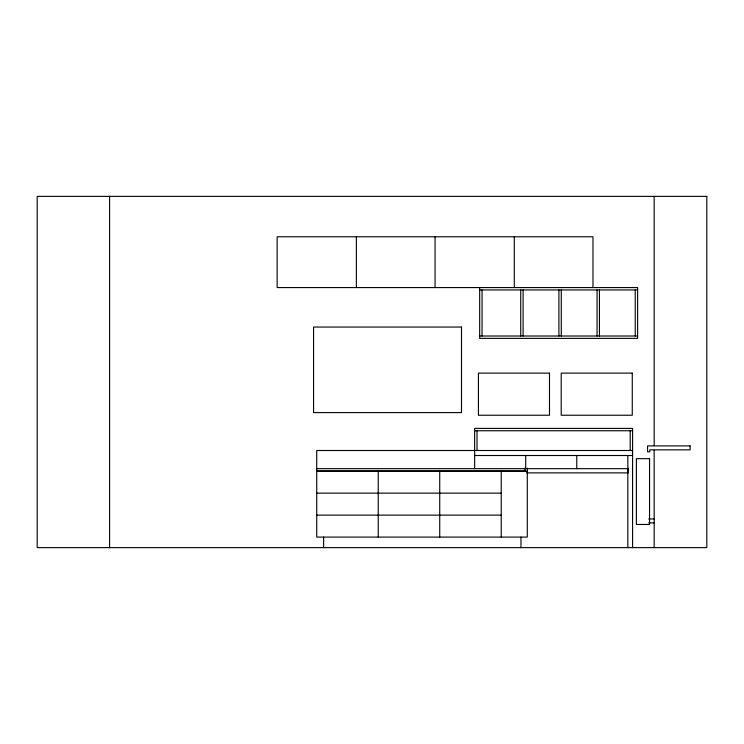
<?xml version="1.0" encoding="UTF-8"?>
<svg xmlns="http://www.w3.org/2000/svg" width="744" height="744" viewBox="0 0 744 744"><rect width="100%" height="100%" fill="white"/><g stroke="black" fill="none" stroke-linecap="round" stroke-linejoin="round"><path stroke-width="1.12" d="M479.675 289.946L637.608 289.946M479.675 336.009L637.608 336.009M474.653 430.757L632.577 430.757M632.577 450.501L316.73 450.501L316.73 537.094L527.291 537.094L527.291 468.162M474.653 455.505L632.577 455.505M316.73 468.664L627.834 468.664M316.73 471.036L524.92 471.036M316.73 471.166L527.291 471.166M526.613 472.877L628.234 472.877L628.234 468.246M316.73 493.142L501.233 493.142M316.73 515.118L501.233 515.118M648.675 518.94L654.162 518.94M648.675 522.883L654.162 522.883M654.162 196.379L654.162 445.61M654.162 450.25L654.162 547.621M635.236 289.946L635.236 336.009M632.577 547.621L632.577 428.395L474.653 428.395L474.653 468.664M630.205 430.757L630.205 450.501M627.834 455.505L627.834 547.621M599.441 289.946L599.441 336.009M597.069 289.946L597.069 336.009M592.987 287.575L592.987 236.778L277.14 236.778L277.14 287.575L637.608 287.575L637.608 338.371L479.675 338.371L479.675 287.575M576.777 455.505L576.777 468.664M561.274 289.946L561.274 336.009M558.902 289.946L558.902 336.009M525.71 455.505L525.71 468.664M524.92 468.162L524.92 471.166M523.106 289.946L523.106 336.009M520.977 537.094L520.977 547.621M520.735 289.946L520.735 336.009M514.29 236.778L514.29 287.575M501.233 471.166L501.233 537.094M482.047 289.946L482.047 336.009M477.016 430.757L477.016 450.501M439.732 471.166L439.732 537.094M435.063 236.778L435.063 287.575M378.231 471.166L378.231 537.094M356.367 236.778L356.367 287.575M323.603 537.094L323.603 547.621M109.582 196.379L109.582 547.621M706.8 196.379L37.2 196.379L37.2 547.621L706.8 547.621L706.8 196.379M461.494 327.053L313.568 327.053L313.568 412.604L461.494 412.604L461.494 327.053M549.49 373.116L478.42 373.116L478.42 415.236L549.49 415.236L549.49 373.116M632.27 373.116L561.199 373.116L561.199 415.236L632.27 415.236L632.27 373.116M690.088 445.898L647.578 445.898L647.578 451.822L649.8 451.822L649.8 449.841L690.088 449.841L690.088 445.898M649.549 458.657L636.39 458.657L636.39 524.464L649.549 524.464L649.549 458.657"/></g></svg>
